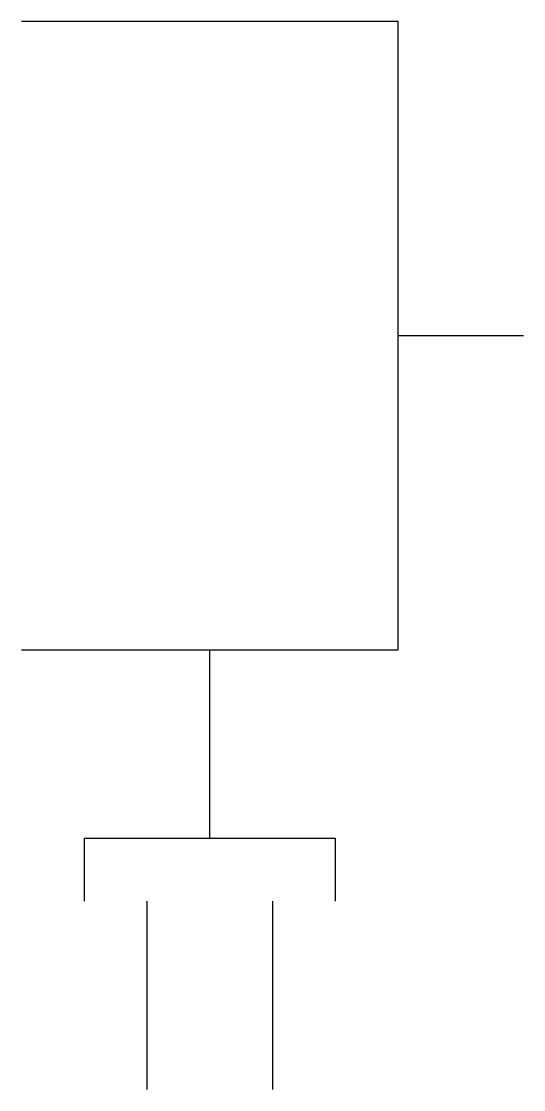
# Model space of a CAD drawing. Extents: x -3 to 5, y 0 to 17.
import ezdxf

# ---------------------------------------------------------------- set-up
doc = ezdxf.new("R2010")
doc.units = 0
doc.linetypes.add('DASHED', pattern=[0])
doc.layers.get('0').update_dxf_attribs({"linetype": 'CONTINUOUS'})

msp = doc.modelspace()

# ---------------------------------------------------------------- linework, layer by layer
at = {"color": 0, "linetype": 'CONTINUOUS'}
for p, q in [((3, 17), (-3, 17)), ((3, 7), (3, 17)), ((3, 12), (5, 12)), ((-3, 7), (3, 7))]:
    msp.add_line(p, q, dxfattribs=at)
at = {"color": 0, "linetype": 'DASHED'}
msp.add_line((0, 4), (0, 7), dxfattribs=at)
at = {"color": 0}
for p, q in [((-2, 4), (2, 4)), ((-2, 4), (-2, 3)), ((2, 4), (2, 3)), ((-1, 3), (-1, 0)), ((1, 3), (1, 0))]:
    msp.add_line(p, q, dxfattribs=at)

doc.saveas('drawing.dxf')
